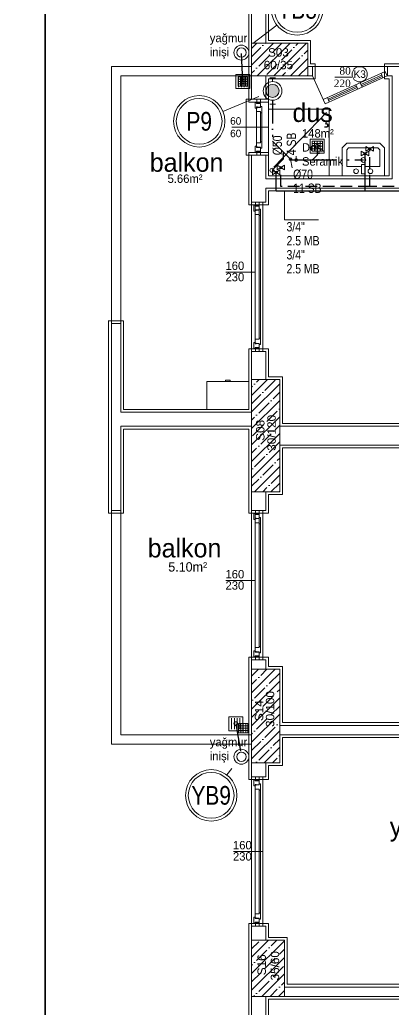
# Model space of a CAD drawing. Header units: centimetres. Extents: x 252513 to 260714, y -444050 to -441150.
# Drawn here: x 256590 to 256989, y -442880 to -441821 of the extents above; entities that cross this region are included whole.
import ezdxf
from ezdxf.enums import TextEntityAlignment as Align

# ---------------------------------------------------------------- set-up
doc = ezdxf.new("R2010")
doc.units = ezdxf.units.CM
for name, pattern in [('ROTAS_BASMA', [18.75, 12.5, -6.25]), ('ROTAS_PISSU', [45, 25, -6, 0, -6, 2, -6]), ('ROTAS_YAGMUR', [45, 30, -6, 0, -9])]:
    doc.linetypes.add(name, pattern=pattern)
for name, color, linetype, lineweight in [('ROTAS-MIMARI', 8, 'Continuous', 13), ('ROTAS-MIMARI-YAZI', 8, 'Continuous', 13), ('ROTAS-PAFTA', 144, 'Continuous', 35), ('ROTAS-SEMBOL-KILAVUZ', 9, 'Continuous', 9), ('ROTAS-SIHHI-KOLON-NO', 1, 'Continuous', 18), ('ROTAS-SIHHI-PIS-SU', 6, 'ROTAS_PISSU', 30), ('ROTAS-SIHHI-PIS-SU-CAP', 211, 'Continuous', 18), ('ROTAS-SIHHI-SEMBOL', 1, 'Continuous', 18), ('ROTAS-SIHHI-SICAK-SU', 1, 'ROTAS_BASMA', 30), ('ROTAS-SIHHI-SOGUK-SU', 5, 'Continuous', 30), ('ROTAS-SIHHI-TEMIZ-SU-CAP', 101, 'Continuous', 18), ('ROTAS-SIHHI-YAGMUR', 3, 'ROTAS_YAGMUR', 30), ('ROTAS-SIHHI-YAGMUR-NO', 3, 'Continuous', 18)]:
    doc.layers.add(name, color=color, linetype=linetype, lineweight=lineweight)
doc.styles.add('arial_1_18', font='arial.ttf', dxfattribs={"height": 0.2})
doc.styles.add('ROTAS-YAZI', font='arial.ttf')
pattern_1 = [(45, (235187.961, -437638.89), (-8.838835, 8.838835), []), (45, (235196.8, -437638.89), (-8.838835, 8.838835), [15.625, -3.125, 0, -3.125])]

# ---------------------------------------------------------------- blocks, each defined once
blk = doc.blocks.new('ROTAS-S2-PIS-KOLON')
h = blk.add_hatch(color=6)
edge = h.paths.add_edge_path()
edge.add_arc((0, 0), 7, 0, 360)
at = {"color": 30}
for p, q in [((-10, 0), (-14, 0)), ((10, 0), (14, 0))]:
    blk.add_line(p, q, dxfattribs=at)
at = {"color": 1}
for points in [[(-14, -3), (-14, 3)], [(14, -3), (14, 3)]]:
    blk.add_lwpolyline(points, dxfattribs=at)
at = {"color": 30}
blk.add_circle((0, 0), 10, dxfattribs=at)
at = {"color": 6}
blk.add_circle((0, 0), 7, dxfattribs=at)
at = {"style": 'ROTAS-YAZI', "flags": 1}
blk.add_attdef('NO', (0, 0), '', height=5, dxfattribs=at)
blk = doc.blocks.new('ROTAS-S2-YER-SUZGECI')
for p, q in [((-5.5, 3), (5.5, 3)), ((-5.5, 0), (5.5, 0)), ((-3, -5.5), (-3, 5.5)), ((0, -5.5), (0, 5.5)), ((3, -5.5), (3, 5.5)), ((-5.5, -3), (5.5, -3))]:
    blk.add_line(p, q)
for points in [[(-7.5, -7.5), (7.5, -7.5), (7.5, 7.5), (-7.5, 7.5)], [(-5.5, -5.5), (5.5, -5.5), (5.5, 5.5), (-5.5, 5.5)]]:
    blk.add_lwpolyline(points, close=True)
blk.add_circle((0, 0), 2)
blk = doc.blocks.new('ROTAS-S2-KURESEL-VANA')
blk.add_lwpolyline([(-4, -2.5), (4, 2.5), (4, -2.5), (-4, 2.5)], close=True)
blk.add_circle((0, 0), 1.2)
blk = doc.blocks.new('ROTAS-S2-BALKON-SUZGECI')
for p, q in [((-4.5, -6), (-4.5, 6)), ((-1.5, -6), (-1.5, 6)), ((1.5, -6), (1.5, 6)), ((4.5, -6), (4.5, 6))]:
    blk.add_line(p, q)
blk.add_lwpolyline([(-7.5, -7.5), (7.5, -7.5), (7.5, 7.5), (-7.5, 7.5)], close=True)
blk.add_circle((0, 0), 2)
blk = doc.blocks.new('ROTAS-S2-KOLON-YAGMUR')
at = {"color": 3}
for radius in [8, 5]:
    blk.add_circle((0, 0), radius, dxfattribs=at)
blk = doc.blocks.new('ROTAS-S2-KOLON-NO')
at = {"color": 1}
for radius in [27.5, 24.5]:
    blk.add_circle((0, 0), radius, dxfattribs=at)
at = {"color": 6, "style": 'ROTAS-YAZI', "width": 0.8}
blk.add_attdef('NO', text='', height=20, dxfattribs=at).set_placement((0, 0), align=Align.MIDDLE_CENTER)
blk = doc.blocks.new('ROTAS-S2-KOLON-NO-YAGMUR')
at = {"color": 1}
for radius in [27.5, 24.5]:
    blk.add_circle((0, 0), radius, dxfattribs=at)
at = {"color": 3, "style": 'ROTAS-YAZI', "width": 0.8}
blk.add_attdef('NO', text='', height=20, dxfattribs=at).set_placement((0, 0), align=Align.MIDDLE_CENTER)
blk = doc.blocks.new('ROTAS-S2-TS-CAP2')
at = {"style": 'ROTAS-YAZI', "width": 0.8}
for tag, p in [('C1', (0, 15)), ('M1', (0, 0))]:
    blk.add_attdef(tag, p, '', height=10, dxfattribs=at)
blk = doc.blocks.new('ROTAS-S2-TS-CAP4')
at = {"style": 'ROTAS-YAZI', "width": 0.8}
for tag, p in [('C1', (0, 45)), ('M1', (0, 30)), ('C2', (0, 15)), ('M2', (0, 0))]:
    blk.add_attdef(tag, p, '', height=10, dxfattribs=at)

msp = doc.modelspace()

# ---------------------------------------------------------------- hatches: boundary and pattern name
at = {"layer": 'ROTAS-MIMARI', "ltscale": 0.03}
h = msp.add_hatch(dxfattribs=at)
h.set_pattern_fill('ANSI35', color=256, scale=50, style=0)
h.set_pattern_definition(pattern_1)
h.paths.add_polyline_path([(256897.8, -441845.8), (256837.8, -441845.8), (256837.8, -441880.8), (256897.8, -441880.8)])
h.paths.add_polyline_path([(256848.4, -441876.2), (256884.5, -441876.2), (256884.5, -441862.2), (256848.4, -441862.2)], flags=24)
h.paths.add_polyline_path([(256853, -441862.7), (256880, -441862.7), (256880, -441848.7), (256853, -441848.7)], flags=24)
h = msp.add_hatch(dxfattribs=at)
h.set_pattern_fill('ANSI35', color=256, scale=50, style=0)
h.set_pattern_definition(pattern_1)
h.paths.add_polyline_path([(256867.8, -442205.8), (256837.8, -442205.8), (256837.8, -442325.8), (256867.8, -442325.8)])
h.paths.add_polyline_path([(256866.1, -442284.4), (256866.1, -442241.3), (256852.2, -442241.3), (256852.2, -442284.4)], flags=24)
h.paths.add_polyline_path([(256854, -442273.7), (256854, -442246.6), (256840, -442246.6), (256840, -442273.7)], flags=24)
h = msp.add_hatch(dxfattribs=at)
h.set_pattern_fill('ANSI35', color=256, scale=50, style=0)
h.set_pattern_definition(pattern_1)
h.paths.add_polyline_path([(256867.8, -442515.8), (256837.8, -442515.8), (256837.8, -442615.8), (256867.8, -442615.8)])
h.paths.add_polyline_path([(256864.5, -442579.9), (256864.5, -442536.7), (256850.5, -442536.7), (256850.5, -442579.9)], flags=24)
h.paths.add_polyline_path([(256852.7, -442573.5), (256852.7, -442546.5), (256838.7, -442546.5), (256838.7, -442573.5)], flags=24)
h = msp.add_hatch(dxfattribs=at)
h.set_pattern_fill('ANSI35', color=256, scale=50, style=0)
h.set_pattern_definition(pattern_1)
h.paths.add_polyline_path([(256872.8, -442805.8), (256837.8, -442805.8), (256837.8, -442865.8), (256872.8, -442865.8)])
h.paths.add_polyline_path([(256869.7, -442851.2), (256869.7, -442815), (256855.7, -442815), (256855.7, -442851.2)], flags=24)
h.paths.add_polyline_path([(256855.4, -442845.6), (256855.4, -442818.6), (256841.5, -442818.6), (256841.5, -442845.6)], flags=24)

# ---------------------------------------------------------------- linework, layer by layer
for p, q in [((256834.8, -441782.8), (256834.8, -441845.8)), ((256837.8, -441845.8), (256837.8, -441785.8)), ((256852.8, -441845.8), (256852.8, -441785.8)), ((256855.8, -441842.8), (256855.8, -441782.8)), ((256834.8, -441845.8), (256834.8, -441880.8)), ((256900.8, -441842.8), (256855.8, -441842.8)), ((256900.8, -441867.8), (256900.8, -441842.8)), ((256897.8, -441870.8), (256902.8, -441870.8)), ((256905.8, -441867.8), (256900.8, -441867.8)), ((256982.8, -441870.8), (256902.8, -441870.8)), ((256905.8, -441883.8), (256905.8, -441867.8)), ((257165.8, -441867.8), (256980, -441867.8)), ((256980, -441867.8), (256980, -441883.8)), ((256983, -441870.8), (257162.8, -441870.8)), ((256983, -441880.8), (256983, -441870.8)), ((256833.4, -441881.9), (256823.4, -441881.9)), ((256823.4, -441881.9), (256823.4, -441891.9)), ((256825.8, -441881.9), (256825.8, -441891.9)), ((256828.4, -441881.9), (256828.4, -441891.9)), ((256831.1, -441881.9), (256831.1, -441891.9)), ((256833.4, -441891.9), (256833.4, -441881.9)), ((256834.8, -441880.8), (256834.8, -441908.8)), ((256837.8, -441905.8), (256837.8, -441880.8)), ((256852.8, -441905.8), (256852.8, -441880.8)), ((256897.8, -441880.8), (256902.8, -441880.8)), ((256902.8, -441880.8), (256916.3, -441910.7)), ((256980.8, -441876.2), (256914.2, -441906.1)), ((256982.8, -441880.8), (256916.3, -441910.7)), ((256976.9, -441879.9), (256954.7, -441889.9)), ((256977.6, -441881.3), (256955.3, -441891.3)), ((256978.3, -441882.8), (256976.2, -441878.3)), ((256982.8, -441880.8), (256980.8, -441876.2)), ((256983, -441880.8), (256988, -441880.8)), ((256988, -441990.8), (256988, -441880.8)), ((256823.4, -441884.3), (256833.4, -441884.3)), ((256823.4, -441886.9), (256833.4, -441886.9)), ((256823.4, -441889.4), (256833.4, -441889.4)), ((256823.4, -441891.9), (256833.4, -441891.9)), ((256855.8, -441883.8), (256897.8, -441883.8)), ((256855.8, -441908.8), (256855.8, -441883.8)), ((256897.8, -441883.8), (256905.8, -441883.8)), ((256950.1, -441891.9), (256919.5, -441905.7)), ((256926.8, -441882.1), (256944.9, -441882.1)), ((256951.4, -441894.9), (256949.4, -441890.3)), ((256956, -441892.8), (256953.9, -441888.3)), ((256980, -441883.8), (256985, -441883.8)), ((256985, -441883.8), (256985, -441987.8)), ((256950.8, -441893.4), (256920.2, -441907.1)), ((256831.8, -441965.8), (256831.8, -441905.8)), ((256837.8, -441905.8), (256831.8, -441905.8)), ((256855.8, -441908.8), (256834.8, -441908.8)), ((256852.8, -441905.8), (256837.8, -441905.8)), ((256841.7, -441915.5), (256841.7, -441909.1)), ((256841.7, -441909.1), (256843.1, -441909.1)), ((256843.1, -441910.3), (256843.1, -441909.1)), ((256843.1, -441910.3), (256847.3, -441910.3)), ((256843.3, -441909.8), (256843.3, -441905.8)), ((256843.3, -441905.8), (256847.3, -441905.8)), ((256847.3, -441909.8), (256843.3, -441909.8)), ((256847.3, -441905.8), (256847.3, -441909.8)), ((256847.3, -441914.3), (256847.3, -441910.3)), ((256847.3, -441913.4), (256848.7, -441913.4)), ((256847.3, -441913.4), (256847.3, -441914.6)), ((256848.7, -441920.2), (256848.7, -441913.4)), ((256855.8, -441905.8), (256852.8, -441905.8)), ((256855.8, -441965.8), (256855.8, -441905.8)), ((256918.8, -441904.1), (256920.8, -441908.6)), ((256841.7, -441915.5), (256843.1, -441915.5)), ((256843.1, -441915.5), (256843.1, -441914)), ((256843.1, -441914), (256844.1, -441914)), ((256843.1, -441914.6), (256843.6, -441914.6)), ((256843.1, -441914.6), (256843.1, -441919)), ((256843.1, -441919), (256847.3, -441919)), ((256843.1, -441919), (256843.1, -441952.6)), ((256843.6, -441914.9), (256843.6, -441914.6)), ((256843.6, -441914.9), (256844.1, -441914.9)), ((256844.1, -441914.3), (256844.1, -441914)), ((256844.1, -441914.3), (256847.3, -441914.3)), ((256844.1, -441914.6), (256847.3, -441914.6)), ((256844.1, -441914.9), (256844.1, -441914.6)), ((256847.3, -441920.2), (256847.3, -441919)), ((256847.3, -441920.2), (256848.7, -441920.2)), ((256847.3, -441920.2), (256847.3, -441951.4)), ((256848.7, -441951.4), (256848.7, -441920.2)), ((256855.8, -441987.8), (256855.8, -441916.4)), ((256855.8, -441916.4), (256855.8, -441987.8)), ((256855.8, -441916.4), (256920.8, -441916.4)), ((256917.8, -441919.9), (256861.6, -441978.5)), ((256920.8, -441987.8), (256920.8, -441916.4)), ((256816.6, -441935.8), (256855.8, -441935.8)), ((256841.7, -441956.1), (256841.7, -441962.5)), ((256841.7, -441956.1), (256843.1, -441956.1)), ((256843.1, -441952.6), (256847.3, -441952.6)), ((256843.1, -441957), (256843.1, -441952.6)), ((256843.1, -441956.1), (256843.1, -441957.6)), ((256847.3, -441951.4), (256847.3, -441952.6)), ((256847.3, -441951.4), (256848.7, -441951.4)), ((256848.7, -441951.4), (256848.7, -441958.2)), ((256939.5, -441952.8), (256934.5, -441957.8)), ((256974.9, -441952.8), (256939.5, -441952.8)), ((256979.9, -441957.8), (256974.9, -441952.8)), ((256837.8, -441965.8), (256831.8, -441965.8)), ((256834.8, -441962.8), (256834.8, -442018.8)), ((256855.8, -441962.8), (256834.8, -441962.8)), ((256837.8, -442015.8), (256837.8, -441965.8)), ((256852.8, -441965.8), (256837.8, -441965.8)), ((256841.7, -441962.5), (256843.1, -441962.5)), ((256843.1, -441957), (256843.6, -441957)), ((256843.1, -441957.6), (256844.1, -441957.6)), ((256843.1, -441961.3), (256843.1, -441962.5)), ((256843.1, -441961.3), (256847.3, -441961.3)), ((256843.3, -441961.8), (256843.3, -441965.8)), ((256847.3, -441961.8), (256843.3, -441961.8)), ((256843.3, -441965.8), (256847.3, -441965.8)), ((256843.6, -441956.7), (256844.1, -441956.7)), ((256843.6, -441956.7), (256843.6, -441957)), ((256844.1, -441956.7), (256844.1, -441957)), ((256844.1, -441957), (256847.3, -441957)), ((256844.1, -441957.3), (256844.1, -441957.6)), ((256844.1, -441957.3), (256847.3, -441957.3)), ((256847.3, -441958.2), (256847.3, -441957)), ((256847.3, -441957.3), (256847.3, -441961.3)), ((256847.3, -441958.2), (256848.7, -441958.2)), ((256847.3, -441965.8), (256847.3, -441961.8)), ((256852.8, -441990.8), (256852.8, -441965.8)), ((256855.8, -441965.8), (256852.8, -441965.8)), ((256934.5, -441957.8), (256934.5, -441987.8)), ((256941.6, -441957.8), (256939.5, -441959.8)), ((256939.5, -441959.8), (256939.5, -441977.8)), ((256972.8, -441957.8), (256941.6, -441957.8)), ((256974.9, -441959.8), (256972.8, -441957.8)), ((256974.9, -441977.8), (256974.9, -441959.8)), ((256979.9, -441987.8), (256979.9, -441957.8)), ((256958.9, -441975.5), (256955.5, -441975.5)), ((256955.5, -441975.5), (256955.5, -441985.5)), ((256958.9, -441985.5), (256958.9, -441975.5)), ((256985, -441987.8), (256855.8, -441987.8)), ((256855.8, -441987.8), (256920.8, -441987.8)), ((256934.5, -441987.8), (256979.9, -441987.8)), ((256955.5, -441977.8), (256939.5, -441977.8)), ((256955.5, -441985.5), (256958.9, -441985.5)), ((256974.9, -441977.8), (256958.9, -441977.8)), ((256852.8, -441990.8), (256988, -441990.8)), ((256852.8, -442015.8), (256852.8, -442000.8)), ((256852.8, -442000.8), (256998, -442000.8)), ((256855.8, -442018.8), (256855.8, -442003.8)), ((256855.8, -442003.8), (257001, -442003.8)), ((256834.8, -442018.8), (256855.8, -442018.8)), ((256837.8, -442015.8), (256852.8, -442015.8)), ((256837.8, -442175.8), (256837.8, -442015.8)), ((256840.2, -442019.1), (256841.6, -442019.1)), ((256840.2, -442025.5), (256840.2, -442019.1)), ((256841.6, -442019.1), (256841.6, -442162.6)), ((256841.6, -442020.3), (256841.6, -442019.1)), ((256841.8, -442019.8), (256841.8, -442015.8)), ((256845.8, -442015.8), (256845.8, -442019.8)), ((256849.6, -442175.8), (256849.6, -442015.8)), ((256840.2, -442025.5), (256841.6, -442025.5)), ((256841.6, -442020.3), (256845.8, -442020.3)), ((256841.6, -442024), (256842.6, -442024)), ((256841.6, -442025.5), (256841.6, -442024)), ((256841.6, -442024.6), (256841.6, -442029)), ((256841.6, -442024.6), (256842.1, -442024.6)), ((256841.6, -442029), (256845.8, -442029)), ((256845.8, -442019.8), (256841.8, -442019.8)), ((256842.1, -442024.9), (256842.1, -442024.6)), ((256842.1, -442024.9), (256842.6, -442024.9)), ((256842.6, -442024.3), (256842.6, -442024)), ((256842.6, -442024.3), (256845.8, -442024.3)), ((256842.6, -442024.9), (256842.6, -442024.6)), ((256842.6, -442024.6), (256845.8, -442024.6)), ((256845.8, -442020.3), (256845.8, -442161.4)), ((256845.8, -442024.3), (256845.8, -442020.3)), ((256845.8, -442023.4), (256845.8, -442024.6)), ((256845.8, -442023.4), (256847.2, -442023.4)), ((256845.8, -442030.2), (256845.8, -442029)), ((256845.8, -442030.2), (256847.2, -442030.2)), ((256847.2, -442161.4), (256847.2, -442023.4)), ((256847.2, -442030.2), (256847.2, -442023.4)), ((256810.2, -442090.8), (256841.6, -442090.8)), ((256684.8, -442142.7), (256684.8, -442348.7)), ((256700.8, -442142.8), (256684.8, -442142.8)), ((256684.8, -442142.8), (256684.8, -442348.8)), ((256687.8, -442145.7), (256687.8, -442345.7)), ((256697.8, -442145.8), (256687.8, -442145.8)), ((256687.8, -442145.8), (256687.8, -442345.8)), ((256697.8, -442145.8), (256697.8, -442240.8)), ((256700.8, -442237.8), (256700.8, -442142.8)), ((256840.2, -442166.1), (256840.2, -442172.5)), ((256840.2, -442166.1), (256841.6, -442166.1)), ((256841.6, -442162.6), (256845.8, -442162.6)), ((256841.6, -442167), (256841.6, -442162.6)), ((256841.6, -442166.1), (256841.6, -442167.6)), ((256841.6, -442167), (256842.1, -442167)), ((256841.6, -442167.6), (256842.6, -442167.6)), ((256842.1, -442166.7), (256842.6, -442166.7)), ((256842.1, -442166.7), (256842.1, -442167)), ((256842.6, -442166.7), (256842.6, -442167)), ((256842.6, -442167), (256845.8, -442167)), ((256842.6, -442167.3), (256842.6, -442167.6)), ((256842.6, -442167.3), (256845.8, -442167.3)), ((256845.8, -442161.4), (256845.8, -442162.6)), ((256845.8, -442161.4), (256847.2, -442161.4)), ((256845.8, -442168.2), (256845.8, -442167)), ((256845.8, -442167.3), (256845.8, -442171.3)), ((256847.2, -442161.4), (256847.2, -442168.2)), ((256855.8, -442172.8), (256834.8, -442172.8)), ((256834.8, -442172.8), (256834.8, -442237.8)), ((256837.8, -442205.8), (256837.8, -442175.8)), ((256837.8, -442175.8), (256852.8, -442175.8)), ((256840.2, -442172.5), (256841.6, -442172.5)), ((256841.6, -442171.3), (256841.6, -442172.5)), ((256841.6, -442171.3), (256845.8, -442171.3)), ((256841.8, -442171.8), (256841.8, -442175.8)), ((256845.8, -442171.8), (256841.8, -442171.8)), ((256845.8, -442168.2), (256847.2, -442168.2)), ((256845.8, -442175.8), (256845.8, -442171.8)), ((256852.8, -442205.8), (256852.8, -442175.8)), ((256855.8, -442202.8), (256855.8, -442172.8)), ((256789.8, -442207.8), (256834.8, -442207.8)), ((256789.8, -442237.8), (256789.8, -442207.8)), ((256814.8, -442206.5), (256809.8, -442206.5)), ((256809.8, -442206.5), (256809.8, -442207.8)), ((256814.8, -442207.8), (256814.8, -442206.5)), ((256834.8, -442237.8), (256834.8, -442207.8)), ((256870.8, -442202.8), (256855.8, -442202.8)), ((256870.8, -442252.8), (256870.8, -442202.8)), ((256837.8, -442240.8), (256697.8, -442240.8)), ((256834.8, -442237.8), (256700.8, -442237.8)), ((256834.8, -442237.8), (256789.8, -442237.8)), ((256837.8, -442255.8), (256697.8, -442255.8)), ((256697.8, -442255.8), (256697.8, -442345.8)), ((256700.8, -442348.8), (256700.8, -442258.8)), ((256700.8, -442258.8), (256834.8, -442258.8)), ((256834.8, -442258.8), (256834.8, -442325.8)), ((256867.8, -442255.8), (257107.8, -442255.8)), ((257104.8, -442252.8), (256870.8, -442252.8)), ((256867.8, -442275.8), (257262.8, -442275.8)), ((256870.8, -442328.8), (256870.8, -442278.8)), ((256870.8, -442278.8), (257259.8, -442278.8)), ((256834.8, -442325.8), (256834.8, -442348.8)), ((256837.8, -442345.8), (256837.8, -442325.8)), ((256852.8, -442345.8), (256852.8, -442325.8)), ((256855.8, -442348.8), (256855.8, -442328.8)), ((256855.8, -442328.8), (256870.8, -442328.8)), ((256697.8, -442345.8), (256687.8, -442345.8)), ((256837.8, -442345.8), (256852.8, -442345.8)), ((256837.8, -442505.8), (256837.8, -442345.8)), ((256841.8, -442349.8), (256841.8, -442345.8)), ((256845.8, -442345.8), (256845.8, -442349.8)), ((256849.6, -442505.8), (256849.6, -442345.8)), ((256684.8, -442348.8), (256700.8, -442348.8)), ((256834.8, -442348.8), (256855.8, -442348.8)), ((256840.2, -442349.1), (256841.6, -442349.1)), ((256840.2, -442355.5), (256840.2, -442349.1)), ((256840.2, -442355.5), (256841.6, -442355.5)), ((256841.6, -442349.1), (256841.6, -442492.6)), ((256841.6, -442350.3), (256841.6, -442349.1)), ((256841.6, -442350.3), (256845.8, -442350.3)), ((256841.6, -442354), (256842.6, -442354)), ((256841.6, -442355.5), (256841.6, -442354)), ((256841.6, -442354.6), (256841.6, -442359)), ((256841.6, -442354.6), (256842.1, -442354.6)), ((256845.8, -442349.8), (256841.8, -442349.8)), ((256842.1, -442354.9), (256842.1, -442354.6)), ((256842.1, -442354.9), (256842.6, -442354.9)), ((256842.6, -442354.3), (256842.6, -442354)), ((256842.6, -442354.3), (256845.8, -442354.3)), ((256842.6, -442354.9), (256842.6, -442354.6)), ((256842.6, -442354.6), (256845.8, -442354.6)), ((256845.8, -442350.3), (256845.8, -442491.4)), ((256845.8, -442354.3), (256845.8, -442350.3)), ((256845.8, -442353.4), (256845.8, -442354.6)), ((256845.8, -442353.4), (256847.2, -442353.4)), ((256847.2, -442491.4), (256847.2, -442353.4)), ((256847.2, -442360.2), (256847.2, -442353.4)), ((256841.6, -442359), (256845.8, -442359)), ((256845.8, -442360.2), (256845.8, -442359)), ((256845.8, -442360.2), (256847.2, -442360.2)), ((256810.2, -442420.8), (256841.6, -442420.8)), ((256840.2, -442496.1), (256840.2, -442502.5)), ((256840.2, -442496.1), (256841.6, -442496.1)), ((256841.6, -442492.6), (256845.8, -442492.6)), ((256841.6, -442497), (256841.6, -442492.6)), ((256841.6, -442496.1), (256841.6, -442497.6)), ((256845.8, -442491.4), (256845.8, -442492.6)), ((256845.8, -442491.4), (256847.2, -442491.4)), ((256847.2, -442491.4), (256847.2, -442498.2)), ((256855.8, -442502.8), (256834.8, -442502.8)), ((256834.8, -442502.8), (256834.8, -442515.8)), ((256837.8, -442515.8), (256837.8, -442505.8)), ((256837.8, -442505.8), (256852.8, -442505.8)), ((256840.2, -442502.5), (256841.6, -442502.5)), ((256841.6, -442497), (256842.1, -442497)), ((256841.6, -442497.6), (256842.6, -442497.6)), ((256841.6, -442501.3), (256841.6, -442502.5)), ((256841.6, -442501.3), (256845.8, -442501.3)), ((256841.8, -442501.8), (256841.8, -442505.8)), ((256845.8, -442501.8), (256841.8, -442501.8)), ((256842.1, -442496.7), (256842.6, -442496.7)), ((256842.1, -442496.7), (256842.1, -442497)), ((256842.6, -442496.7), (256842.6, -442497)), ((256842.6, -442497), (256845.8, -442497)), ((256842.6, -442497.3), (256842.6, -442497.6)), ((256842.6, -442497.3), (256845.8, -442497.3)), ((256845.8, -442498.2), (256845.8, -442497)), ((256845.8, -442497.3), (256845.8, -442501.3)), ((256845.8, -442498.2), (256847.2, -442498.2)), ((256845.8, -442505.8), (256845.8, -442501.8)), ((256852.8, -442515.8), (256852.8, -442505.8)), ((256855.8, -442512.8), (256855.8, -442502.8)), ((256834.8, -442515.8), (256834.8, -442585.8)), ((256870.8, -442512.8), (256855.8, -442512.8)), ((256870.8, -442572.8), (256870.8, -442512.8)), ((256833.7, -442573.9), (256823.7, -442573.9)), ((256823.7, -442573.9), (256823.7, -442583.9)), ((256823.7, -442576.4), (256833.7, -442576.4)), ((256823.7, -442578.9), (256833.7, -442578.9)), ((256826.1, -442573.9), (256826.1, -442583.9)), ((256828.8, -442573.9), (256828.8, -442583.9)), ((256831.4, -442573.9), (256831.4, -442583.9)), ((256833.7, -442583.9), (256833.7, -442573.9)), ((256867.8, -442575.8), (257227.6, -442575.8)), ((257230.6, -442572.8), (256870.8, -442572.8)), ((256823.7, -442581.4), (256833.7, -442581.4)), ((256823.7, -442583.9), (256833.7, -442583.9)), ((256834.8, -442585.8), (256834.8, -442633.8)), ((256867.8, -442585.8), (257197.8, -442585.8)), ((256870.8, -442588.8), (257194.8, -442588.8)), ((256870.8, -442588.8), (256870.8, -442618.8)), ((256837.8, -442630.8), (256837.8, -442615.8)), ((256852.8, -442630.8), (256852.8, -442615.8)), ((256855.8, -442633.8), (256855.8, -442618.8)), ((256870.8, -442618.8), (256855.8, -442618.8)), ((256852.8, -442630.8), (256837.8, -442630.8)), ((256837.8, -442790.8), (256837.8, -442630.8)), ((256841.8, -442634.8), (256841.8, -442630.8)), ((256845.8, -442630.8), (256845.8, -442634.8)), ((256849.6, -442790.8), (256849.6, -442630.8)), ((256834.8, -442633.8), (256855.8, -442633.8)), ((256840.2, -442640.5), (256840.2, -442634.1)), ((256840.2, -442634.1), (256841.6, -442634.1)), ((256840.2, -442640.5), (256841.6, -442640.5)), ((256841.6, -442635.3), (256841.6, -442634.1)), ((256841.6, -442635.3), (256845.8, -442635.3)), ((256841.6, -442640.5), (256841.6, -442639)), ((256841.6, -442639), (256842.6, -442639)), ((256841.6, -442639.6), (256842.1, -442639.6)), ((256841.6, -442639.6), (256841.6, -442644)), ((256841.6, -442644), (256841.6, -442777.6)), ((256841.6, -442644), (256845.8, -442644)), ((256845.8, -442634.8), (256841.8, -442634.8)), ((256842.1, -442639.9), (256842.1, -442639.6)), ((256842.1, -442639.9), (256842.6, -442639.9)), ((256842.6, -442639.3), (256842.6, -442639)), ((256842.6, -442639.3), (256845.8, -442639.3)), ((256842.6, -442639.6), (256845.8, -442639.6)), ((256842.6, -442639.9), (256842.6, -442639.6)), ((256845.8, -442639.3), (256845.8, -442635.3)), ((256845.8, -442638.4), (256847.2, -442638.4)), ((256845.8, -442638.4), (256845.8, -442639.6)), ((256845.8, -442645.2), (256845.8, -442644)), ((256847.2, -442645.2), (256847.2, -442638.4)), ((256845.8, -442645.2), (256845.8, -442776.4)), ((256845.8, -442645.2), (256847.2, -442645.2)), ((256847.2, -442776.4), (256847.2, -442645.2)), ((256818.2, -442710.8), (256849.6, -442710.8)), ((256840.2, -442781.1), (256840.2, -442787.5)), ((256840.2, -442781.1), (256841.6, -442781.1)), ((256841.6, -442777.6), (256845.8, -442777.6)), ((256841.6, -442782), (256841.6, -442777.6)), ((256841.6, -442781.1), (256841.6, -442782.6)), ((256842.1, -442781.7), (256842.6, -442781.7)), ((256842.1, -442781.7), (256842.1, -442782)), ((256842.6, -442781.7), (256842.6, -442782)), ((256845.8, -442776.4), (256845.8, -442777.6)), ((256845.8, -442776.4), (256847.2, -442776.4)), ((256847.2, -442776.4), (256847.2, -442783.2)), ((256834.8, -442787.8), (256834.8, -442805.8)), ((256855.8, -442787.8), (256834.8, -442787.8)), ((256837.8, -442805.8), (256837.8, -442790.8)), ((256852.8, -442790.8), (256837.8, -442790.8)), ((256840.2, -442787.5), (256841.6, -442787.5)), ((256841.6, -442782), (256842.1, -442782)), ((256841.6, -442782.6), (256842.6, -442782.6)), ((256841.6, -442786.3), (256841.6, -442787.5)), ((256841.6, -442786.3), (256845.8, -442786.3)), ((256841.8, -442786.8), (256841.8, -442790.8)), ((256845.8, -442786.8), (256841.8, -442786.8)), ((256842.6, -442782), (256845.8, -442782)), ((256842.6, -442782.3), (256842.6, -442782.6)), ((256842.6, -442782.3), (256845.8, -442782.3)), ((256845.8, -442783.2), (256845.8, -442782)), ((256845.8, -442782.3), (256845.8, -442786.3)), ((256845.8, -442783.2), (256847.2, -442783.2)), ((256845.8, -442790.8), (256845.8, -442786.8)), ((256852.8, -442805.8), (256852.8, -442790.8)), ((256855.8, -442802.8), (256855.8, -442787.8)), ((256875.8, -442802.8), (256855.8, -442802.8)), ((256875.8, -442852.8), (256875.8, -442802.8)), ((256834.8, -442805.8), (256834.8, -442865.8)), ((256872.8, -442855.8), (257197.8, -442855.8)), ((257194.8, -442852.8), (256875.8, -442852.8)), ((256834.8, -442865.8), (256834.8, -442913.8)), ((256837.8, -442910.8), (256837.8, -442865.8)), ((256852.8, -442910.8), (256852.8, -442865.8)), ((256872.8, -442865.8), (257197.8, -442865.8)), ((256855.8, -442913.8), (256855.8, -442868.8)), ((256855.8, -442868.8), (256872.8, -442868.8)), ((256872.8, -442868.8), (257194.8, -442868.8))]:
    msp.add_line(p, q, dxfattribs=at)
for points in [[(256837.8, -441880.8), (256837.8, -441845.8)], [(256837.8, -441845.8), (256897.8, -441845.8)], [(256897.8, -441845.8), (256897.8, -441880.8)], [(256687.8, -441870.7), (256687.8, -442145.7)], [(256687.8, -441870.8), (256687.8, -442145.8)], [(256687.8, -441870.8), (256837.8, -441870.8)], [(256902.8, -441870.8), (256902.8, -441880.8)], [(256697.8, -441880.8), (256697.8, -442145.8)], [(256697.8, -441880.8), (256837.8, -441880.8)], [(256897.8, -441880.8), (256837.8, -441880.8)], [(256837.8, -442325.8), (256837.8, -442205.8)], [(256837.8, -442205.8), (256867.8, -442205.8)], [(256867.8, -442205.8), (256867.8, -442325.8)], [(256867.8, -442325.8), (256837.8, -442325.8)], [(256687.8, -442345.7), (256687.8, -442595.7)], [(256687.8, -442345.8), (256687.8, -442595.8)], [(256697.8, -442345.8), (256697.8, -442585.8)], [(256837.8, -442615.8), (256837.8, -442515.8)], [(256837.8, -442515.8), (256867.8, -442515.8)], [(256867.8, -442515.8), (256867.8, -442615.8)], [(256697.8, -442585.8), (256837.8, -442585.8)], [(256687.8, -442595.8), (256837.8, -442595.8)], [(256867.8, -442615.8), (256837.8, -442615.8)], [(256837.8, -442865.8), (256837.8, -442805.8)], [(256837.8, -442805.8), (256872.8, -442805.8)], [(256872.8, -442805.8), (256872.8, -442865.8)], [(256872.8, -442865.8), (256837.8, -442865.8)]]:
    msp.add_lwpolyline(points, dxfattribs=at)
for centre, radius in [((256826.8, -441855.9), 8), ((256826.8, -441855.9), 5), ((256953.4, -441879.1), 8.14), ((256957.3, -441970.8), 2.52), ((256859.6, -441981.8), 2.18), ((256949.5, -441982.8), 2.52), ((256964.9, -441982.8), 2.52), ((256826.8, -442609.4), 8), ((256826.8, -442609.4), 5)]:
    msp.add_circle(centre, radius, dxfattribs=at)
at = {"layer": 'ROTAS-PAFTA'}
for points in [[(254578, -444050), (256617, -444050), (256617, -441150), (254578, -441150)], [(256617, -444050), (258656, -444050), (258656, -441150), (256617, -441150)]]:
    msp.add_lwpolyline(points, close=True, dxfattribs=at)
at = {"layer": 'ROTAS-SEMBOL-KILAVUZ'}
for p, q in [((256838.9, -441846.2), (256864.7, -441826.4)), ((256845.4, -441903), (256807.1, -441918.9)), ((256885.4, -441970.8), (256885.4, -441966.7)), ((256879.4, -441970), (256881.2, -441979.3)), ((256816.5, -442622.1), (256811.3, -442628.8))]:
    msp.add_line(p, q, dxfattribs=at)
for centre in [(256879.4, -441970), (256885.4, -441970.8)]:
    msp.add_circle(centre, 1.5, dxfattribs=at)
at = {"layer": 'ROTAS-SIHHI-PIS-SU'}
for points in [[(256860.2, -441906.9), (256860.2, -441950.8), (256871.9, -441962.5), (256880.2, -441970.8), (256903, -441970.8), (256957.3, -441970.8)], [(256908, -441956), (256908, -441965.8), (256903, -441970.8)], [(256859.6, -441981.8), (256871.9, -441969.6), (256871.9, -441962.5)]]:
    msp.add_lwpolyline(points, dxfattribs=at)
at = {"layer": 'ROTAS-SIHHI-SICAK-SU'}
for points in [[(256964.1, -441999), (256964.1, -441959)], [(256869.1, -441999), (256869.1, -441979)], [(256964.1, -441999), (256869.1, -441999)], [(257009.1, -441999), (256964.1, -441999)]]:
    msp.add_lwpolyline(points, dxfattribs=at)
at = {"layer": 'ROTAS-SIHHI-SOGUK-SU'}
for points in [[(256959.1, -442004), (256959.1, -441964)], [(256864.1, -442004), (256864.1, -441984)], [(256959.1, -442004), (256864.1, -442004)], [(257004.1, -442004), (256959.1, -442004)]]:
    msp.add_lwpolyline(points, dxfattribs=at)
at = {"layer": 'ROTAS-SIHHI-TEMIZ-SU-CAP'}
msp.add_line((256873.1, -442035), (256909.2, -442035), dxfattribs=at)
msp.add_lwpolyline([(256873.1, -442004), (256873.1, -442035)], dxfattribs=at)
at = {"layer": 'ROTAS-SIHHI-YAGMUR'}
for points in [[(256828.4, -441886.9), (256826.8, -441855.9)], [(256820.8, -442574), (256826.8, -442609.4)]]:
    msp.add_lwpolyline(points, dxfattribs=at)

# ---------------------------------------------------------------- block references
at = {"layer": 'ROTAS-SIHHI-KOLON-NO'}
msp.add_blockref('ROTAS-S2-KOLON-NO', (256781.7, -441929.4), dxfattribs=at).add_auto_attribs({'NO': 'P9'})
at = {"layer": 'ROTAS-SIHHI-PIS-SU-CAP', "rotation": 90}
msp.add_blockref('ROTAS-S2-TS-CAP2', (256885.3, -441965.7), dxfattribs=at).add_auto_attribs({'C1': 'Ø50', 'M1': '4 SB'})
at = {"layer": 'ROTAS-SIHHI-PIS-SU-CAP'}
msp.add_blockref('ROTAS-S2-TS-CAP2', (256882.2, -442006), dxfattribs=at).add_auto_attribs({'C1': 'Ø70', 'M1': '11 SB'})
at = {"layer": 'ROTAS-SIHHI-SEMBOL'}
for name, p in [('ROTAS-S2-KOLON-YAGMUR', (256826.8, -441855.9)), ('ROTAS-S2-BALKON-SUZGECI', (256828.4, -441886.9)), ('ROTAS-S2-YER-SUZGECI', (256908, -441956)), ('ROTAS-S2-KURESEL-VANA', (256959.1, -441964)), ('ROTAS-S2-KURESEL-VANA', (256964.1, -441959)), ('ROTAS-S2-KURESEL-VANA', (256869.1, -441979)), ('ROTAS-S2-KURESEL-VANA', (256864.1, -441984)), ('ROTAS-S2-BALKON-SUZGECI', (256820.8, -442574)), ('ROTAS-S2-KOLON-YAGMUR', (256826.8, -442609.4))]:
    msp.add_blockref(name, p, dxfattribs=at)
at = {"layer": 'ROTAS-SIHHI-SEMBOL', "rotation": 90}
msp.add_blockref('ROTAS-S2-PIS-KOLON', (256860.2, -441896.9), dxfattribs=at)
at = {"layer": 'ROTAS-SIHHI-TEMIZ-SU-CAP'}
msp.add_blockref('ROTAS-S2-TS-CAP4', (256875.1, -442092.2), dxfattribs=at).add_auto_attribs({'C1': '3/4"', 'M1': '2.5 MB', 'C2': '3/4"', 'M2': '2.5 MB'})
at = {"layer": 'ROTAS-SIHHI-YAGMUR-NO'}
for p, values in [((256886.5, -441809.6), {'NO': 'YB8'}), ((256794.5, -442650.7), {'NO': 'YB9'})]:
    msp.add_blockref('ROTAS-S2-KOLON-NO-YAGMUR', p, dxfattribs=at).add_auto_attribs(values)

# ---------------------------------------------------------------- texts
at = {"layer": 'ROTAS-MIMARI-YAZI', "ltscale": 0.03, "style": 'arial_1_18'}
for s, p in [('S03', (256855.3, -441860.2)), ('60/35', (256850.7, -441873.7))]:
    msp.add_text(s, height=9, dxfattribs=at).set_placement(p)
at = {"layer": 'ROTAS-MIMARI-YAZI', "ltscale": 0.03}
for s, height, p in [('60', 8, (256814.8, -441933)), ('60', 8, (256814.8, -441946.4)), ('160', 9, (256809.8, -442088.5)), ('230', 9, (256809.8, -442100.6)), ('160', 9, (256809.8, -442418.5)), ('230', 9, (256809.8, -442430.6)), ('160', 9, (256817.8, -442708.5)), ('230', 9, (256817.8, -442720.5))]:
    msp.add_text(s, height=height, dxfattribs=at).set_placement(p)
at = {"layer": 'ROTAS-MIMARI-YAZI', "ltscale": 0.03, "style": 'arial_1_18'}
for s, p in [('S08', (256851.5, -442271.3)), ('30/120', (256863.6, -442282)), ('30/100', (256862, -442577.5)), ('S14', (256850.2, -442571.2)), ('S16', (256853, -442843.2)), ('35/60', (256867.2, -442848.8))]:
    msp.add_text(s, height=9, rotation=90, dxfattribs=at).set_placement(p)
at = {"layer": 'ROTAS-MIMARI-YAZI', "ltscale": 0.03}
for s, width, insert, char_height, attachment_point in [('yağmur\\Pinişi', 115.95, (256793, -441862.5), 9, 7), ('duş', 237.649, (256924.6, -441910.1), 20, 3), ('148m²\\PDöş. Seramik', 64.717, (256891.6, -441937.8), 9, 1), ('balkon', 237.649, (256807.6, -441963.4), 20, 3), ('5.66m²', 64.717, (256747.8, -441986.3), 9, 1), ('balkon', 237.649, (256805.4, -442376.1), 20, 3), ('5.10m²', 64.717, (256790.2, -442401.2), 10, 3), ('yağmur\\Pinişi', 115.95, (256793, -442615.9), 9, 7), ('yatak od.', 237.649, (257094.1, -442674.2), 20, 3)]:
    msp.add_mtext_dynamic_manual_height_columns(s, width=width, gutter_width=45, heights=[0], dxfattribs=dict(at, insert=insert, char_height=char_height, attachment_point=attachment_point))
at = {"layer": 'ROTAS-MIMARI-YAZI', "ltscale": 0.03, "char_height": 8, "attachment_point": 3}
for s, insert, width in [('{\\fTimes New Roman|b0|i0|c162|p18;80\\P220}', (256943.8, -441871.4), 23.511), ('K3', (256960, -441874.9), 23.892)]:
    msp.add_mtext(s, dxfattribs=dict(at, insert=insert, width=width))

doc.saveas('drawing.dxf')
